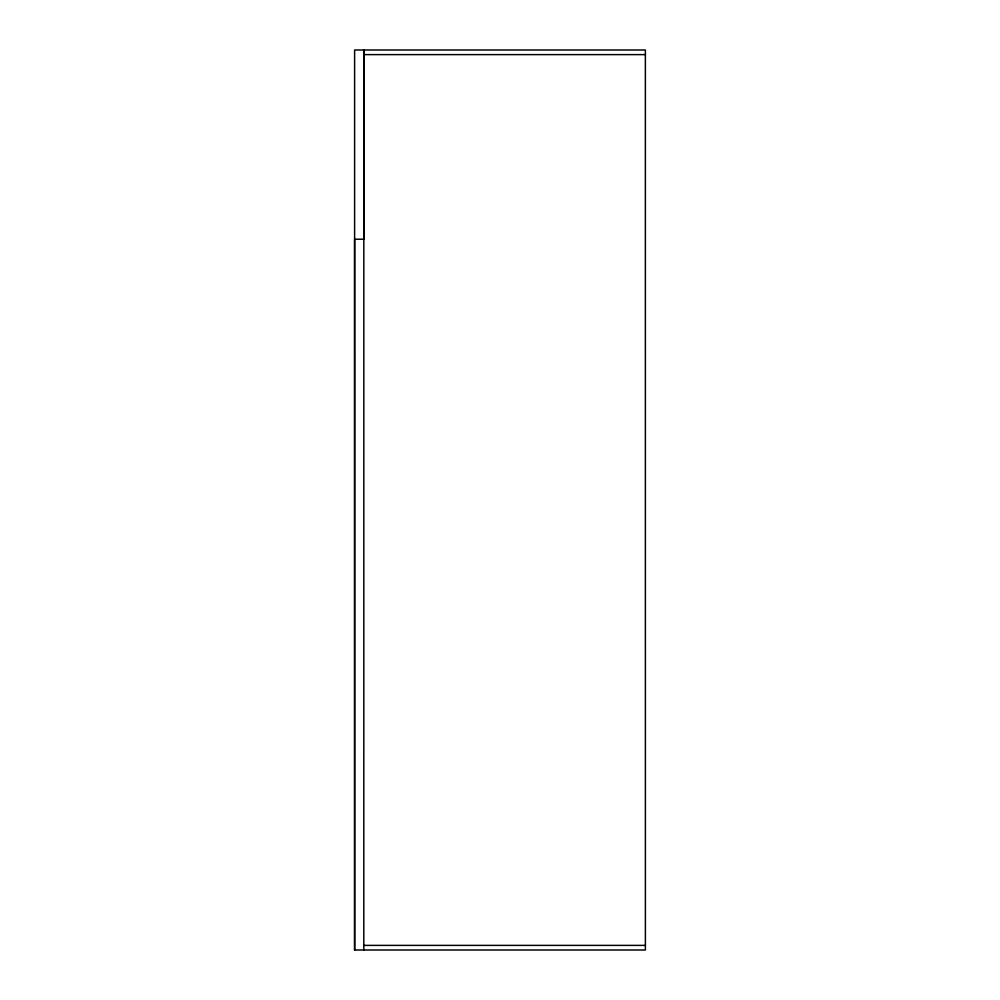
<?xml version="1.0" encoding="UTF-8"?>
<svg xmlns="http://www.w3.org/2000/svg" width="1000" height="1000" viewBox="0 0 1000 1000"><rect width="100%" height="100%" fill="white"/><g stroke="black" fill="none" stroke-linecap="round" stroke-linejoin="round"><path stroke-width="1.5" d="M354.625 950L354.613 50L645.375 50L645.387 950L354.613 950L354.613 239.225L363.837 239.225L363.837 50L363.8 950M363.837 54.612L645.387 54.612M363.85 945.387L645.387 945.387"/></g></svg>
